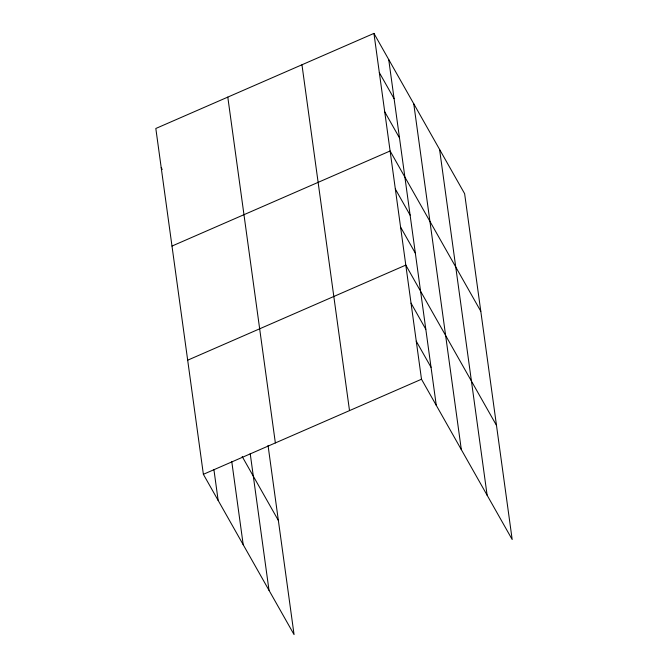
<?xml version="1.0" encoding="UTF-8"?>
<svg xmlns="http://www.w3.org/2000/svg" width="668" height="668" viewBox="0 0 668 668"><rect width="100%" height="100%" fill="white"/><g stroke="black" fill="none" stroke-linecap="round" stroke-linejoin="round"><path stroke-width="1" d="M373.938 33.4L421.5 379.232L512.181 539.519L464.627 193.687L373.938 33.4L155.819 128.481L203.373 474.313L294.062 634.6L268.043 445.422M171.985 246.066L390.104 150.985L480.793 311.271M187.683 360.186L405.802 265.104L496.491 425.399M203.373 474.313L421.5 379.232M379.324 72.595L394.095 98.705M384.718 111.79L399.489 137.9M395.339 189.027L410.11 215.138M400.566 227.07L415.346 253.172M411.037 303.147L425.808 329.257M416.264 341.189L431.035 367.3M161.205 167.676L162.224 169.472M242.183 456.52L278.372 520.472M439.569 149.407L487.131 495.238M413.759 103.79L461.321 449.622M388.709 59.51L436.271 405.342M301.961 64.779L349.514 410.611M227.796 97.102L275.358 442.934M250.208 453.58L269.012 590.32M231.746 461.421L243.202 544.704M213.91 469.579L218.152 500.424"/></g></svg>
